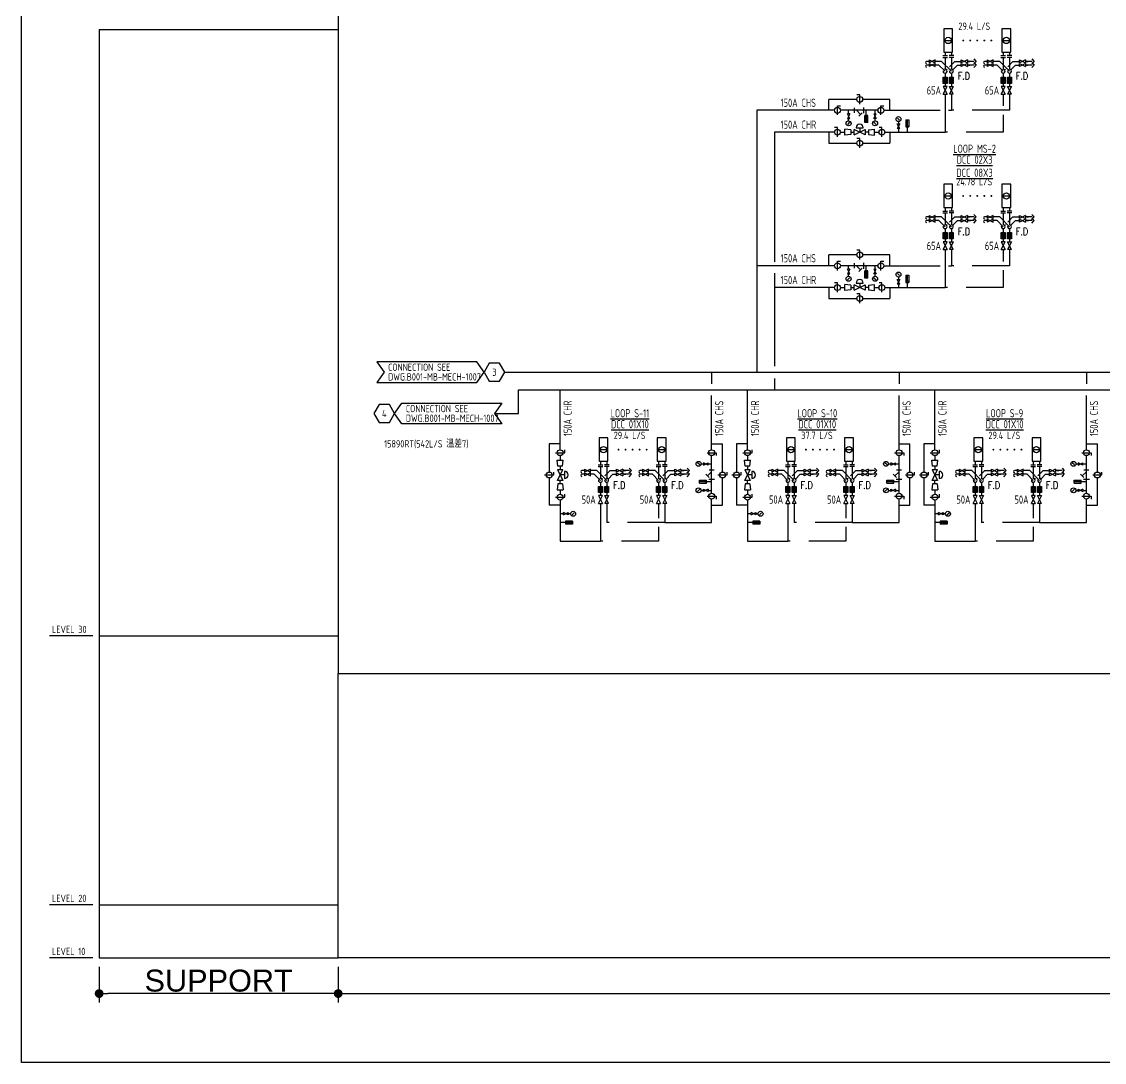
# Model space of a CAD drawing. Extents: x 38046 to 42076, y 84937 to 85507.
# Drawn here: x 41365.6 to 41735.4, y 84936.7 to 85292.1 of the extents above; entities that cross this region are included whole.
import ezdxf
from ezdxf.enums import TextEntityAlignment as Align

# ---------------------------------------------------------------- set-up
doc = ezdxf.new("R2010")
doc.units = 0
doc.header["$LTSCALE"] = 10
doc.linetypes.add('HIDDEN', pattern=[9.525, 6.35, -3.175])
doc.linetypes.add('HIDDEN2', pattern=[0.1875, 0.125, -0.0625])
for name, color, linetype in [('A-DETL-01', 1, 'Continuous'), ('M-CEQPM-DCC', 110, 'Continuous'), ('M-CEQPM-TEXT', 3, 'Continuous'), ('M-CPIPE-TEXT', 3, 'Continuous'), ('M-CPIPE-VAVE', 2, 'Continuous'), ('M-CWTR-PIPE', 130, 'Continuous'), ('M-HVAC-CMAH', 3, 'Continuous'), ('M-PIPE-CHWR20', 110, 'Continuous'), ('M-PIPE-CHWS12', 130, 'Continuous'), ('txt', 2, 'Continuous'), ('U-PCW-VALVE', 2, 'Continuous')]:
    doc.layers.add(name, color=color, linetype=linetype)
doc.styles.add('AA-TXT', font='isocp.shx', dxfattribs={"bigfont": 'chineset.shx'})
doc.styles.add('STDTEXT', font='simplex.shx', dxfattribs={"bigfont": 'china.shx'})
doc.dimstyles.new('10-dim', dxfattribs={"dimscale": 10, "dimtxt": 0.25, "dimasz": 0.1, "dimexe": 0.1, "dimexo": 0.1, "dimgap": 0.05, "dimtad": 1, "dimdec": 0, "dimlfac": 100, "dimdsep": 46, "dimtxsty": 'AA-TXT', "dimblk": 'DOT', "dimcen": 2, "dimclrd": 256, "dimclre": 256, "dimclrt": 256, "dimazin": 0, "dimtfac": 1, "dimtdec": 0, "dimtix": 1, "dimtmove": 2, "dimatfit": 3, "dimldrblk": 'CIR', "dimfxl": 1, "dimtvp": 1, "dimtolj": 1, "dimtzin": 0, "dimarcsym": 0})

# ---------------------------------------------------------------- blocks, each defined once
blk = doc.blocks.new('_DOT')
at = {"color": 0, "linetype": 'ByBlock'}
blk.add_line((-0.5, 0), (-1, 0), dxfattribs=at)
at = {"color": 0, "linetype": 'ByBlock', "const_width": 0.5}
blk.add_lwpolyline([(-0.25, 0, 1), (0.25, 0, 1)], format="xyb", close=True, dxfattribs=at)
blk = doc.blocks.new('*D16')
at = {"layer": 'DEFPOINTS', "color": 0, "transparency": 16777216}
for p in [(41473.7, 84972.34), (42057.78, 84972.34), (42057.78, 84960.17)]:
    blk.add_point(p, dxfattribs=at)
at = {"layer": 'txt', "lineweight": -2, "transparency": 16777216}
for p, q in [((41473.7, 84969.34), (41473.7, 84957.17)), ((42057.78, 84969.34), (42057.78, 84957.17)), ((41476.7, 84960.17), (42054.78, 84960.17))]:
    blk.add_line(p, q, dxfattribs=at)
at = {"layer": 'txt', "lineweight": -2, "transparency": 16777216, "xscale": 3, "yscale": 3, "zscale": 3, "rotation": 180}
blk.add_blockref('_DOT', (41473.7, 84960.17), dxfattribs=at)
at = {"layer": 'txt', "lineweight": -2, "transparency": 16777216, "xscale": 3, "yscale": 3, "zscale": 3}
blk.add_blockref('_DOT', (42057.78, 84960.17), dxfattribs=at)
at = {"layer": 'txt', "transparency": 16777216, "insert": (41765.74, 84964.42), "char_height": 7.5, "attachment_point": 5, "style": 'AA-TXT'}
blk.add_mtext('\\A1;{\\fArial|b0|i0|c0|p34;FAB', dxfattribs=at)
blk = doc.blocks.new('CIR')
at = {"color": 0}
blk.add_line((1, 0), (-1, 0), dxfattribs=at)
at = {"color": 3}
blk.add_circle((0, 0), 0.5, dxfattribs=at)
blk = doc.blocks.new('*D17')
at = {"layer": 'DEFPOINTS', "color": 0, "transparency": 16777216}
for p in [(41392.04, 84972.34), (41473.7, 84972.34), (41392.04, 84960.17)]:
    blk.add_point(p, dxfattribs=at)
at = {"layer": 'txt', "lineweight": -2, "transparency": 16777216}
for p, q in [((41392.04, 84969.34), (41392.04, 84957.17)), ((41473.7, 84969.34), (41473.7, 84957.17)), ((41470.7, 84960.17), (41395.04, 84960.17))]:
    blk.add_line(p, q, dxfattribs=at)
at = {"layer": 'txt', "lineweight": -2, "transparency": 16777216, "xscale": 3, "yscale": 3, "zscale": 3, "rotation": 180}
blk.add_blockref('_DOT', (41392.04, 84960.17), dxfattribs=at)
at = {"layer": 'txt', "lineweight": -2, "transparency": 16777216, "xscale": 3, "yscale": 3, "zscale": 3}
blk.add_blockref('_DOT', (41473.7, 84960.17), dxfattribs=at)
at = {"layer": 'txt', "transparency": 16777216, "insert": (41432.87, 84964.55), "char_height": 7.5, "attachment_point": 5, "style": 'AA-TXT'}
blk.add_mtext('\\A1;{\\fArial|b0|i0|c0|p34;SUPPORT}', dxfattribs=at)
blk = doc.blocks.new('DIM3')
blk.add_solid([(40, -6.7), (40, 6.7), (0, 0)])
blk = doc.blocks.new('DCC PIPE')
at = {"layer": 'U-PCW-VALVE'}
h = blk.add_hatch(dxfattribs=at)
h.set_pattern_fill('ANSI37', color=256, scale=2.66144, angle=90, style=0)
h.set_pattern_definition([(135, (188.80367, -130.49455), (-0.2352403, -0.2352403), []), (225, (188.80367, -130.49455), (0.2352403, -0.2352403), [])])
h.paths.add_polyline_path([(-0.67, 3.67), (-0.67, 5.8), (0.67, 5.8), (0.67, 3.67)])
h = blk.add_hatch(dxfattribs=at)
h.set_pattern_fill('ANSI37', color=256, scale=2.66144, angle=90, style=0)
h.set_pattern_definition([(135, (190.9487, -130.49455), (-0.2352403, -0.2352403), []), (225, (190.9487, -130.49455), (0.2352403, -0.2352403), [])])
h.paths.add_polyline_path([(1.48, 3.67), (1.48, 5.8), (2.81, 5.8), (2.81, 3.67)])
h = blk.add_hatch(dxfattribs=at)
h.set_pattern_fill('ANSI37', color=256, scale=2.66144, angle=90, style=0)
h.set_pattern_definition([(135, (208.65864, -130.49455), (-0.2352403, -0.2352403), []), (225, (208.65864, -130.49455), (0.2352403, -0.2352403), [])])
h.paths.add_polyline_path([(19.19, 3.67), (19.19, 5.8), (20.52, 5.8), (20.52, 3.67)])
h = blk.add_hatch(dxfattribs=at)
h.set_pattern_fill('ANSI37', color=256, scale=2.66144, angle=90, style=0)
h.set_pattern_definition([(135, (210.80367, -130.49455), (-0.2352403, -0.2352403), []), (225, (210.80367, -130.49455), (0.2352403, -0.2352403), [])])
h.paths.add_polyline_path([(21.33, 3.67), (21.33, 5.8), (22.67, 5.8), (22.67, 3.67)])
at = {"layer": 'M-CEQPM-DCC'}
for p, q in [((-0.8, 13.17), (0.8, 13.17)), ((0, 14.35), (0, 13.17)), ((2.95, 13.17), (1.35, 13.17)), ((2.15, 14.35), (2.15, 13.17)), ((19.05, 13.17), (20.65, 13.17)), ((19.85, 14.35), (19.85, 13.17)), ((22.8, 13.17), (21.2, 13.17)), ((22, 14.35), (22, 13.17))]:
    blk.add_line(p, q, dxfattribs=at)
for points in [[(2.57, 14.35), (2.57, 22.35), (-0.43, 22.35), (-0.43, 14.35)], [(22.43, 14.35), (22.43, 22.35), (19.43, 22.35), (19.43, 14.35)]]:
    blk.add_lwpolyline(points, close=True, dxfattribs=at)
at = {"layer": 'M-CPIPE-VAVE'}
for p, q in [((-5.47, 11.18), (-6.35, 11.18)), ((-3.4, 11.7), (-5.47, 10.66)), ((-5.47, 11.7), (-3.4, 10.66)), ((-5.47, 11.7), (-5.47, 10.66)), ((-3.4, 10.66), (-3.4, 11.7)), ((-1.19, 11.18), (-3.4, 11.18)), ((2.15, 7.84), (-1.19, 11.18)), ((1.53, 9.37), (3.34, 11.18)), ((3.34, 11.18), (5.55, 11.18)), ((5.55, 10.66), (5.55, 11.7)), ((7.62, 11.7), (5.55, 10.66)), ((5.55, 11.7), (7.62, 10.66)), ((7.62, 11.7), (7.62, 10.66)), ((9.89, 11.18), (7.62, 11.18)), ((9.81, 12.03), (10.58, 11.18)), ((9.81, 10.33), (10.58, 11.18)), ((14.38, 11.18), (13.5, 11.18)), ((16.45, 11.7), (14.38, 10.66)), ((14.38, 11.7), (16.45, 10.66)), ((14.38, 11.7), (14.38, 10.66)), ((16.45, 10.66), (16.45, 11.7)), ((18.66, 11.18), (16.45, 11.18)), ((22, 7.84), (18.66, 11.18)), ((21.38, 9.37), (23.19, 11.18)), ((23.19, 11.18), (25.4, 11.18)), ((25.4, 10.66), (25.4, 11.7)), ((27.47, 11.7), (25.4, 10.66)), ((25.4, 11.7), (27.47, 10.66)), ((27.47, 11.7), (27.47, 10.66)), ((29.74, 11.18), (27.47, 11.18)), ((29.67, 12.03), (30.44, 11.18)), ((29.67, 10.33), (30.44, 11.18)), ((-5.47, 9.92), (-6.35, 9.92)), ((-3.4, 10.44), (-5.47, 9.41)), ((-5.47, 10.44), (-3.4, 9.41)), ((-5.47, 10.44), (-5.47, 9.41)), ((-3.4, 9.41), (-3.4, 10.44)), ((-2.08, 9.92), (-3.4, 9.92)), ((0, 7.84), (-2.08, 9.92)), ((0.47, 8.31), (0.74, 8.58)), ((2.62, 8.31), (4.23, 9.92)), ((4.23, 9.92), (5.55, 9.92)), ((5.55, 9.41), (5.55, 10.44)), ((7.62, 10.44), (5.55, 9.41)), ((5.55, 10.44), (7.62, 9.41)), ((7.62, 10.44), (7.62, 9.41)), ((9.89, 9.92), (7.62, 9.92)), ((9.81, 10.77), (10.58, 9.92)), ((9.81, 9.07), (10.58, 9.92)), ((14.38, 9.92), (13.5, 9.92)), ((16.45, 10.44), (14.38, 9.41)), ((14.38, 10.44), (16.45, 9.41)), ((14.38, 10.44), (14.38, 9.41)), ((16.45, 9.41), (16.45, 10.44)), ((17.77, 9.92), (16.45, 9.92)), ((19.85, 7.84), (17.77, 9.92)), ((20.33, 8.31), (20.59, 8.58)), ((22.47, 8.31), (24.08, 9.92)), ((24.08, 9.92), (25.4, 9.92)), ((25.4, 9.41), (25.4, 10.44)), ((27.47, 10.44), (25.4, 9.41)), ((25.4, 10.44), (27.47, 9.41)), ((27.47, 10.44), (27.47, 9.41)), ((29.74, 9.92), (27.47, 9.92)), ((29.67, 10.77), (30.44, 9.92)), ((29.67, 9.07), (30.44, 9.92))]:
    blk.add_line(p, q, dxfattribs=at)
for centre in [(-6.35, 10.83), (13.5, 10.83), (-6.35, 9.57), (13.5, 9.57)]:
    blk.add_arc(centre, 0.35, 90, 270, dxfattribs=at)
at = {"layer": 'M-CWTR-PIPE'}
for p, q in [((0, 12.53), (0, 8.51)), ((2.15, 12.53), (2.15, 8.51)), ((19.85, 12.53), (19.85, 8.51)), ((22, 12.53), (22, 8.51)), ((0, 7.18), (0, 5.8)), ((2.15, 7.18), (2.15, 5.8)), ((19.85, 7.18), (19.85, 5.8)), ((22, 7.18), (22, 5.8)), ((0, 3.67), (0, 2.67)), ((2.15, 3.67), (2.15, 2.67)), ((19.85, 3.67), (19.85, 2.67)), ((22, 3.67), (22, 2.67))]:
    blk.add_line(p, q, dxfattribs=at)
for centre in [(0, 7.84), (2.15, 7.84), (19.85, 7.84), (22, 7.84)]:
    blk.add_arc(centre, 0.667, 167.3219, 102.6781, dxfattribs=at)
at = {"layer": 'M-HVAC-CMAH'}
for p, q in [((0.18, 18.35), (1.96, 18.35)), ((20.04, 18.35), (21.82, 18.35))]:
    blk.add_line(p, q, dxfattribs=at)
at = {"layer": 'M-HVAC-CMAH', "const_width": 0.32}
for points in [[(6.36, 18.34, 1), (6.04, 18.34, 1)], [(8.76, 18.34, 1), (8.44, 18.34, 1)], [(11.16, 18.34, 1), (10.84, 18.34, 1)], [(13.56, 18.34, 1), (13.24, 18.34, 1)], [(15.96, 18.34, 1), (15.64, 18.34, 1)]]:
    blk.add_lwpolyline(points, format="xyb", close=True, dxfattribs=at)
at = {"layer": 'M-HVAC-CMAH'}
for centre in [(1.07, 18.35), (20.93, 18.35)]:
    blk.add_circle(centre, 1.07, dxfattribs=at)
at = {"layer": 'U-PCW-VALVE'}
for p, q in [((-0.8, 12.53), (0.8, 12.53)), ((2.95, 12.53), (1.35, 12.53)), ((19.05, 12.53), (20.65, 12.53)), ((22.8, 12.53), (21.2, 12.53)), ((-0.67, 5.8), (0.67, 5.8)), ((-0.67, 3.67), (-0.67, 5.8)), ((0.67, 5.8), (0.67, 3.67)), ((1.48, 5.8), (2.81, 5.8)), ((1.48, 3.67), (1.48, 5.8)), ((2.81, 5.8), (2.81, 3.67)), ((19.19, 5.8), (20.52, 5.8)), ((19.19, 3.67), (19.19, 5.8)), ((20.52, 5.8), (20.52, 3.67)), ((21.33, 5.8), (22.67, 5.8)), ((21.33, 3.67), (21.33, 5.8)), ((22.67, 5.8), (22.67, 3.67)), ((0.67, 3.67), (-0.67, 3.67)), ((0.67, 2.67), (-0.67, 2.67)), ((-0.67, 0), (0.67, 2.67)), ((-0.67, 2.67), (0.67, 0)), ((-0.67, 0), (0.67, 0)), ((2.81, 3.67), (1.48, 3.67)), ((1.48, 2.67), (2.81, 2.67)), ((2.81, 2.67), (1.48, 0)), ((2.81, 0), (1.48, 2.67)), ((2.81, 0), (1.48, 0)), ((20.52, 3.67), (19.19, 3.67)), ((20.52, 2.67), (19.19, 2.67)), ((19.19, 2.67), (20.52, 0)), ((19.19, 0), (20.52, 2.67)), ((19.19, 0), (20.52, 0)), ((22.67, 3.67), (21.33, 3.67)), ((21.33, 2.67), (22.67, 2.67)), ((22.67, 0), (21.33, 2.67)), ((22.67, 2.67), (21.33, 0)), ((22.67, 0), (21.33, 0))]:
    blk.add_line(p, q, dxfattribs=at)
at = {"layer": 'M-CPIPE-VAVE', "linetype": 'HIDDEN2', "xscale": -0.04545454545450411, "yscale": 0.04545454545450411, "zscale": 0.045454545454545}
for p in [(9.89, 11.18), (29.74, 11.18), (9.89, 9.92), (29.74, 9.92)]:
    blk.add_blockref('DIM3', p, dxfattribs=at)

msp = doc.modelspace()

# ---------------------------------------------------------------- linework, layer by layer
at = {"layer": 'A-DETL-01', "linetype": 'Continuous'}
for p, q in [((41473.696, 85435.824), (41473.696, 85069.469)), ((41392.04, 85289.407), (41392.04, 84972.344)), ((41392.04, 85289.407), (41473.696, 85289.407)), ((41392.04, 85082.294), (41473.696, 85082.294)), ((41392.04, 84990.453), (41473.696, 84990.453)), ((41392.04, 84972.344), (41473.696, 84972.344))]:
    msp.add_line(p, q, dxfattribs=at)
msp.add_lwpolyline([(42057.779, 85069.469), (42057.779, 84972.344), (41473.696, 84972.344), (41473.696, 85069.469), (42057.779, 85069.469)], dxfattribs=at)
at = {"layer": 'DEFPOINTS', "color": 1}
msp.add_lwpolyline([(41365.567, 85507.146), (42076.347, 85507.146), (42076.347, 84936.686), (41365.567, 84936.686)], close=True, dxfattribs=at)
at = {"layer": 'M-CEQPM-TEXT'}
for p, q in [((41389.909, 85082.294), (41375.067, 85082.294)), ((41389.909, 84990.453), (41375.067, 84990.453)), ((41389.909, 84972.344), (41375.067, 84972.344))]:
    msp.add_line(p, q, dxfattribs=at)
at = {"layer": 'M-CPIPE-TEXT', "color": 4}
for points in [[(41523.578, 85172.366), (41521.078, 85175.866), (41486.956, 85175.866), (41489.456, 85172.366), (41486.956, 85168.866), (41521.078, 85168.866), (41523.578, 85172.366)], [(41492.925, 85158.245), (41495.425, 85161.745), (41529.547, 85161.745), (41527.047, 85158.245), (41529.547, 85154.745), (41495.425, 85154.745), (41492.925, 85158.245)]]:
    msp.add_lwpolyline(points, dxfattribs=at)
for points in [[(41523.578, 85172.366), (41525.328, 85169.335), (41528.828, 85169.335), (41530.578, 85172.366), (41528.828, 85175.397), (41525.328, 85175.397)], [(41485.925, 85158.245), (41487.675, 85155.214), (41491.175, 85155.214), (41492.925, 85158.245), (41491.175, 85161.276), (41487.675, 85161.276)]]:
    msp.add_lwpolyline(points, close=True, dxfattribs=at)
at = {"layer": 'M-CWTR-PIPE'}
for p, q in [((41641.256, 85261.789), (41641.256, 85265.518)), ((41650.856, 85265.518), (41641.256, 85265.518)), ((41662.111, 85265.518), (41652.856, 85265.518)), ((41662.111, 85261.789), (41662.111, 85265.518)), ((41683.17, 85267.298), (41683.17, 85261.789)), ((41703.025, 85267.298), (41703.025, 85261.789)), ((41643.256, 85261.789), (41616.756, 85261.789)), ((41658.111, 85261.789), (41645.256, 85261.789)), ((41660.111, 85261.789), (41679.301, 85261.789)), ((41682.213, 85261.789), (41683.17, 85261.789)), ((41683.17, 85214.217), (41683.17, 85208.708)), ((41703.025, 85214.217), (41703.025, 85208.708)), ((41641.256, 85208.708), (41641.256, 85212.437)), ((41650.856, 85212.437), (41641.256, 85212.437)), ((41662.111, 85212.437), (41652.856, 85212.437)), ((41662.111, 85208.708), (41662.111, 85212.437)), ((41643.256, 85208.708), (41616.756, 85208.708)), ((41658.111, 85208.708), (41645.256, 85208.708)), ((41660.111, 85208.708), (41679.301, 85208.708)), ((41682.213, 85208.708), (41683.17, 85208.708)), ((41601.285, 85172.366), (41601.285, 85168.366)), ((41665.298, 85172.366), (41665.298, 85168.366)), ((41729.31, 85172.366), (41729.31, 85168.366)), ((41601.285, 85145.866), (41601.285, 85164.366)), ((41665.298, 85145.866), (41665.298, 85164.366)), ((41729.31, 85145.866), (41729.31, 85164.366)), ((41601.285, 85147.866), (41605.014, 85147.866)), ((41605.014, 85138.266), (41605.014, 85147.866)), ((41665.298, 85147.866), (41669.026, 85147.866)), ((41669.026, 85138.266), (41669.026, 85147.866)), ((41729.31, 85147.866), (41733.038, 85147.866)), ((41733.038, 85138.266), (41733.038, 85147.866)), ((41601.285, 85131.011), (41601.285, 85143.866)), ((41665.298, 85131.011), (41665.298, 85143.866)), ((41729.31, 85131.011), (41729.31, 85143.866)), ((41605.014, 85127.011), (41605.014, 85136.266)), ((41669.026, 85127.011), (41669.026, 85136.266)), ((41733.038, 85127.011), (41733.038, 85136.266)), ((41601.285, 85121.011), (41601.285, 85129.011)), ((41665.298, 85121.011), (41665.298, 85129.011)), ((41729.31, 85121.011), (41729.31, 85129.011)), ((41565.421, 85127.576), (41565.421, 85121.011)), ((41585.276, 85127.576), (41585.276, 85121.011)), ((41601.285, 85127.011), (41605.014, 85127.011)), ((41629.434, 85127.576), (41629.434, 85121.011)), ((41649.289, 85127.576), (41649.289, 85121.011)), ((41665.298, 85127.011), (41669.026, 85127.011)), ((41693.446, 85127.576), (41693.446, 85121.011)), ((41713.301, 85127.576), (41713.301, 85121.011)), ((41729.31, 85127.011), (41733.038, 85127.011)), ((41585.276, 85121.011), (41601.285, 85121.011)), ((41649.289, 85121.011), (41665.298, 85121.011)), ((41713.301, 85121.011), (41729.31, 85121.011))]:
    msp.add_line(p, q, dxfattribs=at)
at = {"layer": 'M-CWTR-PIPE', "linetype": 'HIDDEN', "ltscale": 0.2}
for p, q in [((41703.025, 85261.789), (41683.17, 85261.789)), ((41703.025, 85208.708), (41683.17, 85208.708)), ((41585.276, 85121.011), (41565.421, 85121.011)), ((41649.289, 85121.011), (41629.434, 85121.011)), ((41713.301, 85121.011), (41693.446, 85121.011))]:
    msp.add_line(p, q, dxfattribs=at)
at = {"layer": 'M-PIPE-CHWR20', "ltscale": 0.1}
for p, q in [((41681.025, 85267.298), (41681.025, 85254.332)), ((41643.286, 85254.332), (41622.756, 85254.332)), ((41622.756, 85254.332), (41622.756, 85210.025)), ((41641.256, 85254.332), (41641.256, 85250.604)), ((41645.256, 85254.332), (41646.8, 85254.332)), ((41648.804, 85255.134), (41646.8, 85255.334)), ((41646.8, 85253.331), (41646.8, 85255.334)), ((41648.804, 85255.134), (41648.804, 85253.531)), ((41648.804, 85254.332), (41650.004, 85254.332)), ((41654.907, 85254.332), (41653.707, 85254.332)), ((41654.907, 85255.134), (41656.911, 85255.334)), ((41654.907, 85255.134), (41654.907, 85253.531)), ((41656.911, 85253.331), (41656.911, 85255.334)), ((41656.911, 85254.332), (41658.455, 85254.332)), ((41660.455, 85254.332), (41674.511, 85254.332)), ((41662.111, 85254.332), (41662.111, 85250.604)), ((41674.511, 85254.332), (41681.025, 85254.332)), ((41641.256, 85250.604), (41650.856, 85250.604)), ((41648.804, 85253.531), (41646.8, 85253.331)), ((41652.856, 85250.604), (41662.111, 85250.604)), ((41654.907, 85253.531), (41656.911, 85253.331)), ((41681.025, 85214.217), (41681.025, 85201.251)), ((41622.756, 85206.167), (41622.756, 85174.448)), ((41648.804, 85202.053), (41646.8, 85202.253)), ((41646.8, 85200.249), (41646.8, 85202.253)), ((41648.804, 85202.053), (41648.804, 85200.45)), ((41654.907, 85202.053), (41656.911, 85202.253)), ((41654.907, 85202.053), (41654.907, 85200.45)), ((41656.911, 85200.249), (41656.911, 85202.253)), ((41643.286, 85201.251), (41622.756, 85201.251)), ((41641.256, 85201.251), (41641.256, 85197.523)), ((41645.256, 85201.251), (41646.8, 85201.251)), ((41648.804, 85200.45), (41646.8, 85200.249)), ((41648.804, 85201.251), (41650.004, 85201.251)), ((41654.907, 85201.251), (41653.707, 85201.251)), ((41654.907, 85200.45), (41656.911, 85200.249)), ((41656.911, 85201.251), (41658.455, 85201.251)), ((41660.455, 85201.251), (41674.511, 85201.251)), ((41662.111, 85201.251), (41662.111, 85197.523)), ((41674.511, 85201.251), (41681.025, 85201.251)), ((41641.256, 85197.523), (41650.856, 85197.523)), ((41652.856, 85197.523), (41662.111, 85197.523)), ((41622.756, 85170.246), (41622.756, 85166.366)), ((41535.294, 85166.366), (41998.13, 85166.366)), ((41535.294, 85158.245), (41535.294, 85166.366)), ((41549.516, 85145.836), (41549.516, 85166.366)), ((41613.528, 85145.836), (41613.528, 85166.366)), ((41677.541, 85145.836), (41677.541, 85166.366)), ((41527.047, 85158.245), (41535.294, 85158.245)), ((41545.788, 85147.866), (41545.788, 85138.266)), ((41549.516, 85147.866), (41545.788, 85147.866)), ((41609.8, 85147.866), (41609.8, 85138.266)), ((41613.528, 85147.866), (41609.8, 85147.866)), ((41673.812, 85147.866), (41673.812, 85138.266)), ((41677.541, 85147.866), (41673.812, 85147.866)), ((41549.516, 85143.866), (41549.516, 85142.321)), ((41613.528, 85143.866), (41613.528, 85142.321)), ((41677.541, 85143.866), (41677.541, 85142.321)), ((41548.715, 85140.318), (41548.514, 85142.321)), ((41548.514, 85142.321), (41550.518, 85142.321)), ((41550.318, 85140.318), (41548.715, 85140.318)), ((41549.516, 85140.318), (41549.516, 85139.118)), ((41550.318, 85140.318), (41550.518, 85142.321)), ((41612.727, 85140.318), (41612.527, 85142.321)), ((41612.527, 85142.321), (41614.53, 85142.321)), ((41614.33, 85140.318), (41612.727, 85140.318)), ((41613.528, 85140.318), (41613.528, 85139.118)), ((41614.33, 85140.318), (41614.53, 85142.321)), ((41676.739, 85140.318), (41676.539, 85142.321)), ((41676.539, 85142.321), (41678.543, 85142.321)), ((41678.342, 85140.318), (41676.739, 85140.318)), ((41677.541, 85140.318), (41677.541, 85139.118)), ((41678.342, 85140.318), (41678.543, 85142.321)), ((41545.788, 85136.266), (41545.788, 85127.011)), ((41609.8, 85136.266), (41609.8, 85127.011)), ((41673.812, 85136.266), (41673.812, 85127.011)), ((41548.715, 85134.214), (41548.514, 85132.211)), ((41548.514, 85132.211), (41550.518, 85132.211)), ((41550.318, 85134.214), (41548.715, 85134.214)), ((41549.516, 85134.214), (41549.516, 85135.414)), ((41549.516, 85132.211), (41549.516, 85130.666)), ((41550.318, 85134.214), (41550.518, 85132.211)), ((41612.727, 85134.214), (41612.527, 85132.211)), ((41612.527, 85132.211), (41614.53, 85132.211)), ((41614.33, 85134.214), (41612.727, 85134.214)), ((41613.528, 85134.214), (41613.528, 85135.414)), ((41613.528, 85132.211), (41613.528, 85130.666)), ((41614.33, 85134.214), (41614.53, 85132.211)), ((41676.739, 85134.214), (41676.539, 85132.211)), ((41676.539, 85132.211), (41678.543, 85132.211)), ((41678.342, 85134.214), (41676.739, 85134.214)), ((41677.541, 85134.214), (41677.541, 85135.414)), ((41677.541, 85132.211), (41677.541, 85130.666)), ((41678.342, 85134.214), (41678.543, 85132.211)), ((41549.516, 85128.666), (41549.516, 85114.611)), ((41613.528, 85128.666), (41613.528, 85114.611)), ((41677.541, 85128.666), (41677.541, 85114.611)), ((41549.516, 85127.011), (41545.788, 85127.011)), ((41563.276, 85127.576), (41563.276, 85114.611)), ((41613.528, 85127.011), (41609.8, 85127.011)), ((41627.289, 85127.576), (41627.289, 85114.611)), ((41677.541, 85127.011), (41673.812, 85127.011)), ((41691.301, 85127.576), (41691.301, 85114.611)), ((41549.516, 85114.611), (41563.276, 85114.611)), ((41613.528, 85114.611), (41627.289, 85114.611)), ((41677.541, 85114.611), (41691.301, 85114.611))]:
    msp.add_line(p, q, dxfattribs=at)
at = {"layer": 'M-PIPE-CHWR20', "linetype": 'HIDDEN', "ltscale": 0.2}
for p, q in [((41700.88, 85267.298), (41700.88, 85263.289)), ((41700.88, 85260.289), (41700.88, 85254.332)), ((41700.88, 85254.332), (41681.025, 85254.332)), ((41700.88, 85214.217), (41700.88, 85210.208)), ((41700.88, 85207.208), (41700.88, 85201.251)), ((41700.88, 85201.251), (41681.025, 85201.251)), ((41583.131, 85127.576), (41583.131, 85122.511)), ((41647.144, 85127.576), (41647.144, 85122.511)), ((41711.156, 85127.576), (41711.156, 85122.511)), ((41583.131, 85119.511), (41583.131, 85114.611)), ((41647.144, 85119.511), (41647.144, 85114.611)), ((41711.156, 85119.511), (41711.156, 85114.611)), ((41583.131, 85114.611), (41563.276, 85114.611)), ((41647.144, 85114.611), (41627.289, 85114.611)), ((41711.156, 85114.611), (41691.301, 85114.611))]:
    msp.add_line(p, q, dxfattribs=at)
at = {"layer": 'M-PIPE-CHWS12', "ltscale": 0.1}
for p, q in [((41616.756, 85261.789), (41616.756, 85172.366)), ((41530.578, 85172.366), (42009.907, 85172.366))]:
    msp.add_line(p, q, dxfattribs=at)
at = {"layer": 'U-PCW-VALVE'}
for p, q in [((41651.856, 85267.098), (41650.853, 85267.098)), ((41651.856, 85263.938), (41651.856, 85267.098)), ((41644.256, 85263.37), (41645.259, 85263.37)), ((41644.256, 85260.209), (41644.256, 85263.37)), ((41648.056, 85260.586), (41648.056, 85261.789)), ((41650.056, 85260.954), (41650.056, 85262.625)), ((41650.748, 85261.789), (41652.165, 85260.373)), ((41653.255, 85260.788), (41653.255, 85262.791)), ((41653.255, 85260.954), (41653.255, 85262.625)), ((41654.103, 85260.006), (41654.103, 85261.789)), ((41654.103, 85260.006), (41654.103, 85261.789)), ((41657.103, 85260.586), (41657.103, 85261.789)), ((41659.111, 85260.209), (41659.111, 85263.37)), ((41659.111, 85263.37), (41660.114, 85263.37)), ((41648.456, 85260.586), (41647.656, 85260.586)), ((41648.456, 85260.586), (41647.656, 85258.986)), ((41648.456, 85258.986), (41647.656, 85260.586)), ((41647.656, 85258.986), (41648.456, 85258.986)), ((41648.423, 85257.701), (41647.687, 85256.966)), ((41648.056, 85258.184), (41648.056, 85258.986)), ((41651.599, 85259.807), (41652.73, 85260.938)), ((41651.599, 85259.807), (41652.73, 85260.938)), ((41654.606, 85260.006), (41653.601, 85260.006)), ((41654.606, 85260.006), (41653.601, 85260.006)), ((41653.601, 85257.594), (41653.601, 85260.006)), ((41653.601, 85257.594), (41653.601, 85260.006)), ((41654.606, 85257.594), (41653.601, 85257.594)), ((41654.606, 85257.594), (41653.601, 85257.594)), ((41654.304, 85259.125), (41653.902, 85259.125)), ((41654.304, 85259.125), (41653.902, 85259.125)), ((41654.304, 85258.723), (41653.902, 85258.723)), ((41654.304, 85258.723), (41653.902, 85258.723)), ((41654.304, 85258.321), (41653.902, 85258.321)), ((41654.304, 85258.321), (41653.902, 85258.321)), ((41654.304, 85257.919), (41653.902, 85257.919)), ((41654.304, 85257.919), (41653.902, 85257.919)), ((41654.103, 85257.803), (41654.103, 85259.46)), ((41654.103, 85257.803), (41654.103, 85259.46)), ((41654.606, 85257.594), (41654.606, 85260.006)), ((41654.606, 85257.594), (41654.606, 85260.006)), ((41656.703, 85260.586), (41657.503, 85260.586)), ((41656.703, 85260.586), (41657.503, 85258.986)), ((41656.703, 85258.986), (41657.503, 85260.586)), ((41657.503, 85258.986), (41656.703, 85258.986)), ((41656.737, 85257.701), (41657.472, 85256.966)), ((41657.103, 85258.184), (41657.103, 85258.986)), ((41665.478, 85258.42), (41664.742, 85259.156)), ((41665.111, 85257.937), (41665.111, 85257.136)), ((41667.609, 85258.527), (41668.614, 85258.527)), ((41667.609, 85258.527), (41668.614, 85258.527)), ((41667.609, 85258.527), (41667.609, 85256.116)), ((41667.609, 85258.527), (41667.609, 85256.116)), ((41667.91, 85258.203), (41668.312, 85258.203)), ((41667.91, 85258.203), (41668.312, 85258.203)), ((41667.91, 85257.801), (41668.312, 85257.801)), ((41667.91, 85257.801), (41668.312, 85257.801)), ((41668.111, 85258.319), (41668.111, 85256.662)), ((41668.111, 85258.319), (41668.111, 85256.662)), ((41668.614, 85258.527), (41668.614, 85256.116)), ((41668.614, 85258.527), (41668.614, 85256.116)), ((41644.256, 85255.913), (41643.253, 85255.913)), ((41644.256, 85252.752), (41644.256, 85255.913)), ((41650.004, 85253.407), (41650.004, 85255.258)), ((41653.707, 85253.407), (41650.004, 85255.258)), ((41650.004, 85253.407), (41653.707, 85255.258)), ((41650.627, 85255.848), (41653.052, 85255.848)), ((41651.856, 85255.848), (41651.856, 85254.332)), ((41653.707, 85255.258), (41653.707, 85253.407)), ((41659.455, 85255.913), (41658.453, 85255.913)), ((41659.455, 85252.752), (41659.455, 85255.913)), ((41664.711, 85257.136), (41665.511, 85257.136)), ((41665.511, 85255.536), (41664.711, 85257.136)), ((41665.511, 85257.136), (41664.711, 85255.536)), ((41665.511, 85255.536), (41664.711, 85255.536)), ((41665.111, 85255.536), (41665.111, 85254.332)), ((41667.609, 85256.116), (41668.614, 85256.116)), ((41667.609, 85256.116), (41668.614, 85256.116)), ((41667.91, 85257.399), (41668.312, 85257.399)), ((41667.91, 85257.399), (41668.312, 85257.399)), ((41667.91, 85256.997), (41668.312, 85256.997)), ((41667.91, 85256.997), (41668.312, 85256.997)), ((41668.111, 85256.116), (41668.111, 85254.332)), ((41668.111, 85256.116), (41668.111, 85254.332)), ((41651.856, 85252.184), (41650.853, 85252.184)), ((41651.856, 85249.024), (41651.856, 85252.184)), ((41651.856, 85214.017), (41650.853, 85214.017)), ((41651.856, 85210.856), (41651.856, 85214.017)), ((41644.256, 85210.289), (41645.259, 85210.289)), ((41644.256, 85207.128), (41644.256, 85210.289)), ((41650.056, 85207.873), (41650.056, 85209.544)), ((41653.255, 85207.706), (41653.255, 85209.71)), ((41653.255, 85207.873), (41653.255, 85209.544)), ((41659.111, 85207.128), (41659.111, 85210.289)), ((41659.111, 85210.289), (41660.114, 85210.289)), ((41648.456, 85207.505), (41647.656, 85207.505)), ((41648.456, 85207.505), (41647.656, 85205.905)), ((41648.456, 85205.905), (41647.656, 85207.505)), ((41647.656, 85205.905), (41648.456, 85205.905)), ((41648.056, 85207.505), (41648.056, 85208.708)), ((41648.056, 85205.103), (41648.056, 85205.905)), ((41650.748, 85208.708), (41652.165, 85207.292)), ((41651.599, 85206.726), (41652.73, 85207.857)), ((41651.599, 85206.726), (41652.73, 85207.857)), ((41654.606, 85206.925), (41653.601, 85206.925)), ((41654.606, 85206.925), (41653.601, 85206.925)), ((41653.601, 85204.513), (41653.601, 85206.925)), ((41653.601, 85204.513), (41653.601, 85206.925)), ((41654.304, 85206.043), (41653.902, 85206.043)), ((41654.304, 85206.043), (41653.902, 85206.043)), ((41654.103, 85206.925), (41654.103, 85208.708)), ((41654.103, 85206.925), (41654.103, 85208.708)), ((41654.103, 85204.722), (41654.103, 85206.379)), ((41654.103, 85204.722), (41654.103, 85206.379)), ((41654.606, 85204.513), (41654.606, 85206.925)), ((41654.606, 85204.513), (41654.606, 85206.925)), ((41656.703, 85207.505), (41657.503, 85207.505)), ((41656.703, 85207.505), (41657.503, 85205.905)), ((41656.703, 85205.905), (41657.503, 85207.505)), ((41657.503, 85205.905), (41656.703, 85205.905)), ((41657.103, 85207.505), (41657.103, 85208.708)), ((41657.103, 85205.103), (41657.103, 85205.905)), ((41665.478, 85205.339), (41664.742, 85206.075)), ((41644.256, 85202.832), (41643.253, 85202.832)), ((41644.256, 85199.671), (41644.256, 85202.832)), ((41648.423, 85204.62), (41647.687, 85203.885)), ((41650.004, 85200.325), (41650.004, 85202.177)), ((41653.707, 85200.325), (41650.004, 85202.177)), ((41650.004, 85200.325), (41653.707, 85202.177)), ((41650.627, 85202.767), (41653.052, 85202.767)), ((41651.856, 85202.767), (41651.856, 85201.251)), ((41654.606, 85204.513), (41653.601, 85204.513)), ((41654.606, 85204.513), (41653.601, 85204.513)), ((41653.707, 85202.177), (41653.707, 85200.325)), ((41654.304, 85205.641), (41653.902, 85205.641)), ((41654.304, 85205.641), (41653.902, 85205.641)), ((41654.304, 85205.24), (41653.902, 85205.24)), ((41654.304, 85205.24), (41653.902, 85205.24)), ((41654.304, 85204.838), (41653.902, 85204.838)), ((41654.304, 85204.838), (41653.902, 85204.838)), ((41656.737, 85204.62), (41657.472, 85203.885)), ((41659.455, 85202.832), (41658.453, 85202.832)), ((41659.455, 85199.671), (41659.455, 85202.832)), ((41664.711, 85204.055), (41665.511, 85204.055)), ((41665.511, 85202.455), (41664.711, 85204.055)), ((41665.511, 85204.055), (41664.711, 85202.455)), ((41665.511, 85202.455), (41664.711, 85202.455)), ((41665.111, 85204.856), (41665.111, 85204.055)), ((41665.111, 85202.455), (41665.111, 85201.251)), ((41667.609, 85205.446), (41668.614, 85205.446)), ((41667.609, 85205.446), (41668.614, 85205.446)), ((41667.609, 85205.446), (41667.609, 85203.035)), ((41667.609, 85205.446), (41667.609, 85203.035)), ((41667.609, 85203.035), (41668.614, 85203.035)), ((41667.609, 85203.035), (41668.614, 85203.035)), ((41667.91, 85205.122), (41668.312, 85205.122)), ((41667.91, 85205.122), (41668.312, 85205.122)), ((41667.91, 85204.72), (41668.312, 85204.72)), ((41667.91, 85204.72), (41668.312, 85204.72)), ((41667.91, 85204.318), (41668.312, 85204.318)), ((41667.91, 85204.318), (41668.312, 85204.318)), ((41667.91, 85203.916), (41668.312, 85203.916)), ((41667.91, 85203.916), (41668.312, 85203.916)), ((41668.111, 85205.238), (41668.111, 85203.581)), ((41668.111, 85205.238), (41668.111, 85203.581)), ((41668.111, 85203.035), (41668.111, 85201.251)), ((41668.111, 85203.035), (41668.111, 85201.251)), ((41668.614, 85205.446), (41668.614, 85203.035)), ((41668.614, 85205.446), (41668.614, 85203.035)), ((41651.856, 85199.103), (41650.853, 85199.103)), ((41651.856, 85195.942), (41651.856, 85199.103)), ((41547.936, 85144.866), (41551.096, 85144.866)), ((41551.096, 85144.866), (41551.096, 85145.868)), ((41599.705, 85144.866), (41602.866, 85144.866)), ((41602.866, 85144.866), (41602.866, 85143.863)), ((41611.948, 85144.866), (41615.109, 85144.866)), ((41615.109, 85144.866), (41615.109, 85145.868)), ((41663.717, 85144.866), (41666.878, 85144.866)), ((41666.878, 85144.866), (41666.878, 85143.863)), ((41675.96, 85144.866), (41679.121, 85144.866)), ((41679.121, 85144.866), (41679.121, 85145.868)), ((41727.73, 85144.866), (41730.89, 85144.866)), ((41730.89, 85144.866), (41730.89, 85143.863)), ((41597.197, 85140.699), (41596.462, 85141.435)), ((41597.681, 85141.066), (41598.482, 85141.066)), ((41598.482, 85141.465), (41598.482, 85140.666)), ((41600.082, 85140.666), (41598.482, 85141.465)), ((41598.482, 85140.666), (41600.082, 85141.465)), ((41600.082, 85140.666), (41600.082, 85141.465)), ((41600.082, 85141.066), (41601.285, 85141.066)), ((41661.21, 85140.699), (41660.474, 85141.435)), ((41661.693, 85141.066), (41662.494, 85141.066)), ((41662.494, 85141.465), (41662.494, 85140.666)), ((41664.094, 85140.666), (41662.494, 85141.465)), ((41662.494, 85140.666), (41664.094, 85141.465)), ((41664.094, 85140.666), (41664.094, 85141.465)), ((41664.094, 85141.066), (41665.298, 85141.066)), ((41725.222, 85140.699), (41724.486, 85141.435)), ((41725.705, 85141.066), (41726.506, 85141.066)), ((41726.506, 85141.465), (41726.506, 85140.666)), ((41728.106, 85140.666), (41726.506, 85141.465)), ((41726.506, 85140.666), (41728.106, 85141.465)), ((41728.106, 85140.666), (41728.106, 85141.465)), ((41728.106, 85141.066), (41729.31, 85141.066)), ((41544.207, 85137.266), (41547.368, 85137.266)), ((41547.368, 85137.266), (41547.368, 85138.269)), ((41548.59, 85139.118), (41550.442, 85139.118)), ((41548.59, 85135.414), (41550.442, 85139.118)), ((41548.59, 85139.118), (41550.442, 85135.414)), ((41551.032, 85137.266), (41549.516, 85137.266)), ((41551.032, 85138.495), (41551.032, 85136.07)), ((41597.09, 85134.516), (41597.09, 85135.521)), ((41597.09, 85134.516), (41597.09, 85135.521)), ((41597.09, 85135.521), (41599.502, 85135.521)), ((41597.09, 85135.521), (41599.502, 85135.521)), ((41599.303, 85137.523), (41600.434, 85136.392)), ((41599.303, 85137.523), (41600.434, 85136.392)), ((41599.502, 85134.516), (41599.502, 85135.521)), ((41599.502, 85134.516), (41599.502, 85135.521)), ((41601.285, 85138.374), (41599.869, 85136.957)), ((41600.284, 85135.867), (41602.287, 85135.867)), ((41600.45, 85139.066), (41602.121, 85139.066)), ((41600.45, 85135.867), (41602.121, 85135.867)), ((41603.434, 85137.266), (41606.594, 85137.266)), ((41606.594, 85137.266), (41606.594, 85138.269)), ((41608.22, 85137.266), (41611.38, 85137.266)), ((41611.38, 85137.266), (41611.38, 85138.269)), ((41612.603, 85139.118), (41614.454, 85139.118)), ((41612.603, 85135.414), (41614.454, 85139.118)), ((41612.603, 85139.118), (41614.454, 85135.414)), ((41615.044, 85137.266), (41613.528, 85137.266)), ((41615.044, 85138.495), (41615.044, 85136.07)), ((41661.103, 85134.516), (41661.103, 85135.521)), ((41661.103, 85134.516), (41661.103, 85135.521)), ((41661.103, 85135.521), (41663.514, 85135.521)), ((41661.103, 85135.521), (41663.514, 85135.521)), ((41663.316, 85137.523), (41664.447, 85136.392)), ((41663.316, 85137.523), (41664.447, 85136.392)), ((41663.514, 85134.516), (41663.514, 85135.521)), ((41663.514, 85134.516), (41663.514, 85135.521)), ((41665.298, 85138.374), (41663.881, 85136.957)), ((41664.296, 85135.867), (41666.3, 85135.867)), ((41664.462, 85139.066), (41666.133, 85139.066)), ((41664.462, 85135.867), (41666.133, 85135.867)), ((41667.446, 85137.266), (41670.607, 85137.266)), ((41670.607, 85137.266), (41670.607, 85138.269)), ((41672.232, 85137.266), (41675.392, 85137.266)), ((41675.392, 85137.266), (41675.392, 85138.269)), ((41676.615, 85139.118), (41678.467, 85139.118)), ((41676.615, 85135.414), (41678.467, 85139.118)), ((41676.615, 85139.118), (41678.467, 85135.414)), ((41679.057, 85137.266), (41677.541, 85137.266)), ((41679.057, 85138.495), (41679.057, 85136.07)), ((41725.115, 85134.516), (41725.115, 85135.521)), ((41725.115, 85134.516), (41725.115, 85135.521)), ((41725.115, 85135.521), (41727.527, 85135.521)), ((41725.115, 85135.521), (41727.527, 85135.521)), ((41727.328, 85137.523), (41728.459, 85136.392)), ((41727.328, 85137.523), (41728.459, 85136.392)), ((41727.527, 85134.516), (41727.527, 85135.521)), ((41727.527, 85134.516), (41727.527, 85135.521)), ((41729.31, 85138.374), (41727.893, 85136.957)), ((41728.308, 85135.867), (41730.312, 85135.867)), ((41728.474, 85139.066), (41730.146, 85139.066)), ((41728.474, 85135.867), (41730.146, 85135.867)), ((41731.458, 85137.266), (41734.619, 85137.266)), ((41734.619, 85137.266), (41734.619, 85138.269)), ((41550.442, 85135.414), (41548.59, 85135.414)), ((41597.197, 85132.385), (41596.462, 85131.649)), ((41597.09, 85134.516), (41599.502, 85134.516)), ((41597.09, 85134.516), (41599.502, 85134.516)), ((41597.299, 85135.018), (41598.956, 85135.018)), ((41597.299, 85135.018), (41598.956, 85135.018)), ((41597.415, 85134.817), (41597.415, 85135.219)), ((41597.415, 85134.817), (41597.415, 85135.219)), ((41597.681, 85132.018), (41598.482, 85132.018)), ((41597.817, 85134.817), (41597.817, 85135.219)), ((41597.817, 85134.817), (41597.817, 85135.219)), ((41598.219, 85134.817), (41598.219, 85135.219)), ((41598.219, 85134.817), (41598.219, 85135.219)), ((41598.482, 85131.618), (41598.482, 85132.418)), ((41600.082, 85132.418), (41598.482, 85131.618)), ((41598.482, 85132.418), (41600.082, 85131.618)), ((41598.621, 85134.817), (41598.621, 85135.219)), ((41598.621, 85134.817), (41598.621, 85135.219)), ((41599.502, 85135.018), (41601.285, 85135.018)), ((41599.502, 85135.018), (41601.285, 85135.018)), ((41600.082, 85132.418), (41600.082, 85131.618)), ((41600.082, 85132.018), (41601.285, 85132.018)), ((41614.454, 85135.414), (41612.603, 85135.414)), ((41661.21, 85132.385), (41660.474, 85131.649)), ((41661.103, 85134.516), (41663.514, 85134.516)), ((41661.103, 85134.516), (41663.514, 85134.516)), ((41661.311, 85135.018), (41662.968, 85135.018)), ((41661.311, 85135.018), (41662.968, 85135.018)), ((41661.427, 85134.817), (41661.427, 85135.219)), ((41661.427, 85134.817), (41661.427, 85135.219)), ((41661.693, 85132.018), (41662.494, 85132.018)), ((41661.829, 85134.817), (41661.829, 85135.219)), ((41661.829, 85134.817), (41661.829, 85135.219)), ((41662.231, 85134.817), (41662.231, 85135.219)), ((41662.231, 85134.817), (41662.231, 85135.219)), ((41662.494, 85131.618), (41662.494, 85132.418)), ((41664.094, 85132.418), (41662.494, 85131.618)), ((41662.494, 85132.418), (41664.094, 85131.618)), ((41662.633, 85134.817), (41662.633, 85135.219)), ((41662.633, 85134.817), (41662.633, 85135.219)), ((41663.514, 85135.018), (41665.298, 85135.018)), ((41663.514, 85135.018), (41665.298, 85135.018)), ((41664.094, 85132.418), (41664.094, 85131.618)), ((41664.094, 85132.018), (41665.298, 85132.018)), ((41678.467, 85135.414), (41676.615, 85135.414)), ((41725.222, 85132.385), (41724.486, 85131.649)), ((41725.115, 85134.516), (41727.527, 85134.516)), ((41725.115, 85134.516), (41727.527, 85134.516)), ((41725.323, 85135.018), (41726.981, 85135.018)), ((41725.323, 85135.018), (41726.981, 85135.018)), ((41725.439, 85134.817), (41725.439, 85135.219)), ((41725.439, 85134.817), (41725.439, 85135.219)), ((41725.705, 85132.018), (41726.506, 85132.018)), ((41725.841, 85134.817), (41725.841, 85135.219)), ((41725.841, 85134.817), (41725.841, 85135.219)), ((41726.243, 85134.817), (41726.243, 85135.219)), ((41726.243, 85134.817), (41726.243, 85135.219)), ((41726.506, 85131.618), (41726.506, 85132.418)), ((41728.106, 85132.418), (41726.506, 85131.618)), ((41726.506, 85132.418), (41728.106, 85131.618)), ((41726.645, 85134.817), (41726.645, 85135.219)), ((41726.645, 85134.817), (41726.645, 85135.219)), ((41727.527, 85135.018), (41729.31, 85135.018)), ((41727.527, 85135.018), (41729.31, 85135.018)), ((41728.106, 85132.418), (41728.106, 85131.618)), ((41728.106, 85132.018), (41729.31, 85132.018)), ((41547.936, 85129.666), (41551.096, 85129.666)), ((41551.096, 85129.666), (41551.096, 85130.669)), ((41599.705, 85130.011), (41602.866, 85130.011)), ((41602.866, 85130.011), (41602.866, 85129.008)), ((41611.948, 85129.666), (41615.109, 85129.666)), ((41615.109, 85129.666), (41615.109, 85130.669)), ((41663.717, 85130.011), (41666.878, 85130.011)), ((41666.878, 85130.011), (41666.878, 85129.008)), ((41675.96, 85129.666), (41679.121, 85129.666)), ((41679.121, 85129.666), (41679.121, 85130.669)), ((41727.73, 85130.011), (41730.89, 85130.011)), ((41730.89, 85130.011), (41730.89, 85129.008)), ((41550.72, 85123.611), (41550.72, 85124.411)), ((41550.72, 85123.611), (41552.32, 85124.411)), ((41552.32, 85123.611), (41550.72, 85124.411)), ((41552.32, 85124.411), (41552.32, 85123.611)), ((41553.604, 85123.644), (41554.34, 85124.38)), ((41614.732, 85123.611), (41614.732, 85124.411)), ((41614.732, 85123.611), (41616.332, 85124.411)), ((41616.332, 85123.611), (41614.732, 85124.411)), ((41616.332, 85124.411), (41616.332, 85123.611)), ((41617.616, 85123.644), (41618.352, 85124.38)), ((41678.744, 85123.611), (41678.744, 85124.411)), ((41678.744, 85123.611), (41680.344, 85124.411)), ((41680.344, 85123.611), (41678.744, 85124.411)), ((41680.344, 85124.411), (41680.344, 85123.611)), ((41681.629, 85123.644), (41682.364, 85124.38)), ((41550.72, 85124.011), (41549.516, 85124.011)), ((41551.3, 85121.011), (41549.516, 85121.011)), ((41551.3, 85121.011), (41549.516, 85121.011)), ((41551.3, 85121.513), (41551.3, 85120.508)), ((41551.3, 85121.513), (41551.3, 85120.508)), ((41553.711, 85121.513), (41551.3, 85121.513)), ((41553.711, 85121.513), (41551.3, 85121.513)), ((41553.503, 85121.011), (41551.846, 85121.011)), ((41553.503, 85121.011), (41551.846, 85121.011)), ((41552.181, 85121.212), (41552.181, 85120.81)), ((41552.181, 85121.212), (41552.181, 85120.81)), ((41553.121, 85124.011), (41552.32, 85124.011)), ((41552.583, 85121.212), (41552.583, 85120.81)), ((41552.583, 85121.212), (41552.583, 85120.81)), ((41552.985, 85121.212), (41552.985, 85120.81)), ((41552.985, 85121.212), (41552.985, 85120.81)), ((41553.387, 85121.212), (41553.387, 85120.81)), ((41553.387, 85121.212), (41553.387, 85120.81)), ((41553.711, 85121.513), (41553.711, 85120.508)), ((41553.711, 85121.513), (41553.711, 85120.508)), ((41614.732, 85124.011), (41613.528, 85124.011)), ((41615.312, 85121.011), (41613.528, 85121.011)), ((41615.312, 85121.011), (41613.528, 85121.011)), ((41615.312, 85121.513), (41615.312, 85120.508)), ((41615.312, 85121.513), (41615.312, 85120.508)), ((41617.724, 85121.513), (41615.312, 85121.513)), ((41617.724, 85121.513), (41615.312, 85121.513)), ((41617.515, 85121.011), (41615.858, 85121.011)), ((41617.515, 85121.011), (41615.858, 85121.011)), ((41616.193, 85121.212), (41616.193, 85120.81)), ((41616.193, 85121.212), (41616.193, 85120.81)), ((41617.133, 85124.011), (41616.332, 85124.011)), ((41616.595, 85121.212), (41616.595, 85120.81)), ((41616.595, 85121.212), (41616.595, 85120.81)), ((41616.997, 85121.212), (41616.997, 85120.81)), ((41616.997, 85121.212), (41616.997, 85120.81)), ((41617.399, 85121.212), (41617.399, 85120.81)), ((41617.399, 85121.212), (41617.399, 85120.81)), ((41617.724, 85121.513), (41617.724, 85120.508)), ((41617.724, 85121.513), (41617.724, 85120.508)), ((41678.744, 85124.011), (41677.541, 85124.011)), ((41679.324, 85121.011), (41677.541, 85121.011)), ((41679.324, 85121.011), (41677.541, 85121.011)), ((41679.324, 85121.513), (41679.324, 85120.508)), ((41679.324, 85121.513), (41679.324, 85120.508)), ((41681.736, 85121.513), (41679.324, 85121.513)), ((41681.736, 85121.513), (41679.324, 85121.513)), ((41681.527, 85121.011), (41679.87, 85121.011)), ((41681.527, 85121.011), (41679.87, 85121.011)), ((41680.205, 85121.212), (41680.205, 85120.81)), ((41680.205, 85121.212), (41680.205, 85120.81)), ((41681.146, 85124.011), (41680.344, 85124.011)), ((41680.607, 85121.212), (41680.607, 85120.81)), ((41680.607, 85121.212), (41680.607, 85120.81)), ((41681.009, 85121.212), (41681.009, 85120.81)), ((41681.009, 85121.212), (41681.009, 85120.81)), ((41681.411, 85121.212), (41681.411, 85120.81)), ((41681.411, 85121.212), (41681.411, 85120.81)), ((41681.736, 85121.513), (41681.736, 85120.508)), ((41681.736, 85121.513), (41681.736, 85120.508)), ((41553.711, 85120.508), (41551.3, 85120.508)), ((41553.711, 85120.508), (41551.3, 85120.508)), ((41617.724, 85120.508), (41615.312, 85120.508)), ((41617.724, 85120.508), (41615.312, 85120.508)), ((41681.736, 85120.508), (41679.324, 85120.508)), ((41681.736, 85120.508), (41679.324, 85120.508))]:
    msp.add_line(p, q, dxfattribs=at)
for centre, radius in [((41651.856, 85265.518), 1), ((41644.256, 85261.789), 1), ((41659.111, 85261.789), 1), ((41648.056, 85257.335), 0.85), ((41654.103, 85259.638), 0.178), ((41654.103, 85259.638), 0.178), ((41657.103, 85257.335), 0.85), ((41665.111, 85258.787), 0.85), ((41644.256, 85254.332), 1), ((41659.455, 85254.332), 1), ((41668.111, 85256.483), 0.178), ((41668.111, 85256.483), 0.178), ((41651.856, 85250.604), 1), ((41651.856, 85212.437), 1), ((41644.256, 85208.708), 1), ((41659.111, 85208.708), 1), ((41654.103, 85206.557), 0.178), ((41654.103, 85206.557), 0.178), ((41665.111, 85205.706), 0.85), ((41644.256, 85201.251), 1), ((41648.056, 85204.254), 0.85), ((41657.103, 85204.254), 0.85), ((41659.455, 85201.251), 1), ((41668.111, 85203.402), 0.178), ((41668.111, 85203.402), 0.178), ((41651.856, 85197.523), 1), ((41549.516, 85144.866), 1), ((41601.285, 85144.866), 1), ((41613.528, 85144.866), 1), ((41665.298, 85144.866), 1), ((41677.541, 85144.866), 1), ((41729.31, 85144.866), 1), ((41596.831, 85141.066), 0.85), ((41660.843, 85141.066), 0.85), ((41724.855, 85141.066), 0.85), ((41545.788, 85137.266), 1), ((41605.014, 85137.266), 1), ((41609.8, 85137.266), 1), ((41669.026, 85137.266), 1), ((41673.812, 85137.266), 1), ((41733.038, 85137.266), 1), ((41596.831, 85132.018), 0.85), ((41599.134, 85135.018), 0.178), ((41599.134, 85135.018), 0.178), ((41660.843, 85132.018), 0.85), ((41663.147, 85135.018), 0.178), ((41663.147, 85135.018), 0.178), ((41724.855, 85132.018), 0.85), ((41727.159, 85135.018), 0.178), ((41727.159, 85135.018), 0.178), ((41549.516, 85129.666), 1), ((41601.285, 85130.011), 1), ((41613.528, 85129.666), 1), ((41665.298, 85130.011), 1), ((41677.541, 85129.666), 1), ((41729.31, 85130.011), 1), ((41553.971, 85124.011), 0.85), ((41617.983, 85124.011), 0.85), ((41681.995, 85124.011), 0.85), ((41551.667, 85121.011), 0.178), ((41551.667, 85121.011), 0.178), ((41615.679, 85121.011), 0.178), ((41615.679, 85121.011), 0.178), ((41679.692, 85121.011), 0.178), ((41679.692, 85121.011), 0.178)]:
    msp.add_circle(centre, radius, dxfattribs=at)
for centre, start, end in [((41651.848, 85255.848), 0, 180), ((41651.848, 85202.767), 0, 180), ((41551.032, 85137.274), 270, 90), ((41615.044, 85137.274), 270, 90), ((41679.057, 85137.274), 270, 90)]:
    msp.add_arc(centre, 1.221, start, end, dxfattribs=at)

# ---------------------------------------------------------------- block references
for p in [(41681.025, 85267.298), (41681.025, 85214.217), (41563.276, 85127.576), (41627.289, 85127.576), (41691.301, 85127.576)]:
    msp.add_blockref('DCC PIPE', p)

# ---------------------------------------------------------------- texts
at = {"layer": 'DEFPOINTS', "style": 'AA-TXT', "width": 0.8}
for s, p in [('29.4 L/S', (41690.999, 85290.511)), ('24.78 L/S', (41690.999, 85237.429)), ('29.4 L/S', (41573.25, 85150.789)), ('37.7 L/S', (41637.262, 85150.789)), ('29.4 L/S', (41701.274, 85150.789))]:
    msp.add_text(s, height=2.5, dxfattribs=at).set_placement(p, align=Align.MIDDLE)
msp.add_text('15890RT(542L/S 溫差7)', height=2.5, dxfattribs=at).set_placement((41489.387, 85147.89), align=Align.MIDDLE_LEFT)
at = {"layer": 'M-CEQPM-TEXT', "style": 'AA-TXT', "width": 0.8}
for s, p in [('%%ULOOP MS-2', (41691.099, 85248.676)), ('%%UDCC 02X3', (41691.099, 85244.926)), ('%%UDCC 08X3', (41691.099, 85240.47)), ('%%ULOOP S-11', (41573.35, 85158.36)), ('%%ULOOP S-10', (41637.362, 85158.36)), ('%%ULOOP S-9', (41701.374, 85158.36)), ('%%UDCC 01X10', (41573.35, 85154.61)), ('%%UDCC 01X10', (41637.362, 85154.61)), ('%%UDCC 01X10', (41701.374, 85154.61))]:
    msp.add_text(s, height=2.8, dxfattribs=at).set_placement(p, align=Align.MIDDLE)
for s, p in [('LEVEL 30', (41375.93, 85083.26)), ('LEVEL 20', (41375.93, 84991.42)), ('LEVEL 10', (41375.93, 84973.31))]:
    msp.add_text(s, height=2.5, dxfattribs=at).set_placement(p)
at = {"layer": 'M-CPIPE-TEXT', "width": 0.8}
for s, height, style, p in [('F.D', 2.5, 'STDTEXT', (41685.358, 85272.266)), ('F.D', 2.5, 'STDTEXT', (41705.213, 85272.266)), ('65A', 2.8, 'AA-TXT', (41674.753, 85267.188)), ('65A', 2.8, 'AA-TXT', (41694.608, 85267.188)), ('F.D', 2.5, 'STDTEXT', (41685.358, 85219.185)), ('F.D', 2.5, 'STDTEXT', (41705.213, 85219.185)), ('65A', 2.8, 'AA-TXT', (41674.753, 85214.107)), ('65A', 2.8, 'AA-TXT', (41694.608, 85214.107)), ('F.D', 2.5, 'STDTEXT', (41567.609, 85132.544)), ('F.D', 2.5, 'STDTEXT', (41587.464, 85132.544)), ('F.D', 2.5, 'STDTEXT', (41631.621, 85132.544)), ('F.D', 2.5, 'STDTEXT', (41651.476, 85132.544)), ('F.D', 2.5, 'STDTEXT', (41695.633, 85132.544)), ('F.D', 2.5, 'STDTEXT', (41715.488, 85132.544)), ('50A', 2.8, 'AA-TXT', (41556.87, 85127.467)), ('50A', 2.8, 'AA-TXT', (41576.725, 85127.467)), ('50A', 2.8, 'AA-TXT', (41620.882, 85127.467)), ('50A', 2.8, 'AA-TXT', (41640.737, 85127.467)), ('50A', 2.8, 'AA-TXT', (41684.894, 85127.467)), ('50A', 2.8, 'AA-TXT', (41704.749, 85127.467))]:
    msp.add_text(s, height=height, dxfattribs=dict(at, style=style)).set_placement(p)
at = {"layer": 'M-CPIPE-TEXT', "style": 'AA-TXT', "width": 0.8}
for s, p in [('150A CHS', (41624.828, 85264.364)), ('150A CHR', (41624.828, 85256.907)), ('150A CHS', (41624.828, 85211.283)), ('150A CHR', (41624.828, 85203.826))]:
    msp.add_text(s, height=2.8, dxfattribs=at).set_placement(p, align=Align.MIDDLE_LEFT)
at = {"layer": 'M-CPIPE-TEXT', "color": 4, "style": 'AA-TXT', "width": 0.8}
for s, p in [('CONNECTION SEE', (41490.774, 85172.813)), ('DWG.B001-MB-MECH-1007', (41490.774, 85169.513)), ('CONNECTION SEE', (41496.82, 85158.691)), ('DWG.B001-MB-MECH-1007', (41496.82, 85155.391))]:
    msp.add_text(s, height=2.5, dxfattribs=at).set_placement(p)
for s, p in [('3', (41527.078, 85172.366)), ('4', (41489.425, 85158.245))]:
    msp.add_text(s, height=2.5, dxfattribs=at).set_placement(p, align=Align.MIDDLE)
at = {"layer": 'M-CPIPE-TEXT', "style": 'AA-TXT', "width": 0.8}
for s, p in [('150A CHR', (41552.091, 85150.533)), ('150A CHS', (41603.861, 85150.533)), ('150A CHR', (41616.104, 85150.533)), ('150A CHS', (41667.873, 85150.533)), ('150A CHR', (41680.116, 85150.533)), ('150A CHS', (41731.885, 85150.533))]:
    msp.add_text(s, height=2.8, rotation=90, dxfattribs=at).set_placement(p, align=Align.MIDDLE_LEFT)

# ---------------------------------------------------------------- dimensions: what is measured, and where the dimension line sits
at = {"layer": 'txt'}
dim = msp.add_linear_dim(base=(41392.04, 84960.167), p1=(41473.696, 84972.344), p2=(41392.04, 84972.344), angle=180, text='{\\fArial|b0|i0|c0|p34;SUPPORT}', dimstyle='10-dim', override={"dimtxt": 0.75, "dimasz": 0.3, "dimexe": 0.3, "dimexo": 0.3}, dxfattribs=at)
dim.commit()
dim.dimension.update_dxf_attribs({"geometry": '*D17', "text_midpoint": (41432.868, 84964.547)})
dim = msp.add_linear_dim(base=(42057.779, 84960.167), p1=(41473.696, 84972.344), p2=(42057.779, 84972.344), text='{\\fArial|b0|i0|c0|p34;FAB', dimstyle='10-dim', override={"dimtxt": 0.75, "dimasz": 0.3, "dimexe": 0.3, "dimexo": 0.3}, dxfattribs=at)
dim.commit()
dim.dimension.update_dxf_attribs({"geometry": '*D16', "text_midpoint": (41765.738, 84964.417)})

doc.saveas('drawing.dxf')
